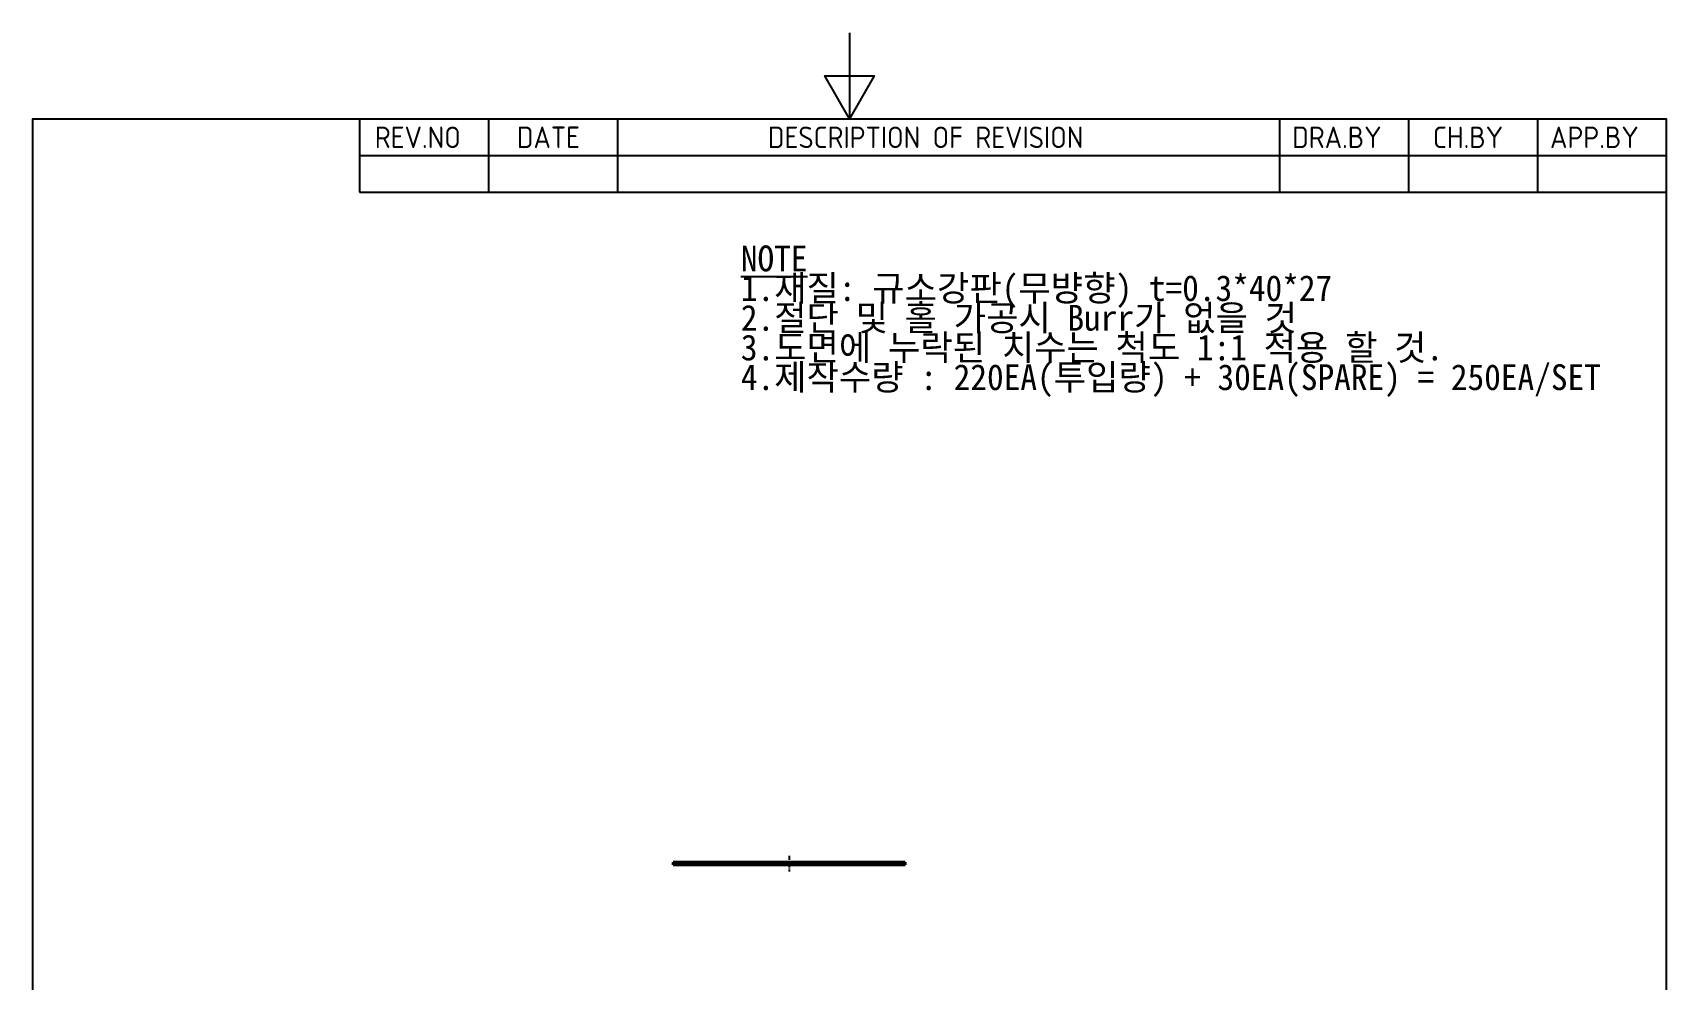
# Model space of a CAD drawing. Header units: millimetres. Extents: x 0 to 210, y 0 to 297.
# Drawn here: x 10 to 200, y 186.8 to 297 of the extents above; entities that cross this region are included whole.
import ezdxf

# ---------------------------------------------------------------- set-up
doc = ezdxf.new("R2010")
doc.units = ezdxf.units.MM
doc.linetypes.add('CHAIN', pattern=[0.7087, 0.4724, -0.0591, 0.1181, -0.0591])
doc.linetypes.add('DASHED', pattern=[0.2067, 0.1654, -0.0413])
doc.layers.get('0').update_dxf_attribs({"color": 3, "lineweight": 25, "true_color": 0x00ff00})
for name, color, linetype, lineweight, true_color in [('가려진 것(ISO)', 2, 'DASHED', 18, 0xffff00), ('가시적인 것(ISO)', 3, 'Continuous', 40, 0x00ff00), ('기호(ISO)', 5, 'Continuous', 25, 0x0000ff), ('중심선(ISO)', 1, 'Continuous', 25, 0xff0000)]:
    doc.layers.add(name, color=color, linetype=linetype, lineweight=lineweight, true_color=true_color)
doc.layers.add('경계(ISO)', color=7, linetype='Continuous', lineweight=25)
doc.styles.add('ISO ProportionalPSTEK', font='isocp.shx')
doc.styles.add('문자 텍스트_PSTEK_POSCO', font='isocp.shx')

# ---------------------------------------------------------------- blocks, each defined once
blk = doc.blocks.new('경계 Default Border')
at = {"layer": '경계(ISO)', "flags": 128}
for points in [[(105, 297.0000076293945), (105, 287.0000076293945), (102.1132469177246, 292.0000076293945), (107.8867530822754, 292.0000076293945), (105, 287.0000076293945)], [(10, 10), (10, 287.0000076293945), (200, 287.0000076293945), (200, 10), (10, 10)]]:
    blk.add_lwpolyline(points, dxfattribs=at)
blk = doc.blocks.new('리비전 내역')
at = {"layer": '기호(ISO)'}
for p, q in [((48.00000000000001, 287.0000076293945), (200, 287.0000076293945)), ((48.00000000000001, 287.0000076293945), (48.00000000000001, 282.7200076293945)), ((63.00000000000001, 287.0000076293945), (63.00000000000001, 282.7200076293945)), ((78, 287.0000076293945), (78, 282.7200076293945)), ((155, 287.0000076293945), (155, 282.7200076293945)), ((170, 287.0000076293945), (170, 282.7200076293945)), ((185, 287.0000076293945), (185, 282.7200076293945)), ((200, 287.0000076293945), (200, 282.7200076293945)), ((48.00000000000001, 282.7200076293945), (200, 282.7200076293945)), ((48.00000000000001, 282.7200076293945), (48.00000000000001, 278.4400076293945)), ((63.00000000000001, 282.7200076293945), (63.00000000000001, 278.4400076293945)), ((78, 282.7200076293945), (78, 278.4400076293945)), ((155, 282.7200076293945), (155, 278.4400076293945)), ((170, 282.7200076293945), (170, 278.4400076293945)), ((185, 282.7200076293945), (185, 278.4400076293945)), ((200, 282.7200076293945), (200, 278.4400076293945)), ((48.00000000000001, 278.4400076293945), (200, 278.4400076293945))]:
    blk.add_line(p, q, dxfattribs=at)
at = {"layer": '기호(ISO)', "color": 2, "true_color": 0xffff00, "char_height": 2.5, "attachment_point": 7, "style": 'ISO ProportionalPSTEK'}
for s, insert in [('REV.NO', (49.7871163682308, 283.5831900503393)), ('DATE', (66.31423177283666, 283.5831900503393)), ('DESCRIPTION OF REVISION', (95.50702043336295, 283.5831900503393)), ('DRA.BY', (156.4757339553203, 283.5831900503393)), ('CH.BY', (172.8642915086116, 283.5831900503393)), ('APP.BY', (186.4777339604403, 283.5831900503393))]:
    blk.add_mtext(s, dxfattribs=dict(at, insert=insert))

msp = doc.modelspace()

# ---------------------------------------------------------------- linework, layer by layer
at = {"layer": '가려진 것(ISO)'}
for p, q in [((92.98239498933353, 200.5399182409263), (92.98239498933353, 200.2399182409263)), ((102.9823949893335, 200.5399182409263), (102.9823949893335, 200.2399182409263))]:
    msp.add_line(p, q, dxfattribs=at)
at = {"layer": '가시적인 것(ISO)'}
for p, q in [((84.4823949893335, 200.5399182409322), (84.4823949893335, 200.2399182409322)), ((111.4823949893335, 200.5399182409322), (84.4823949893335, 200.5399182409322)), ((84.4823949893335, 200.2399182409322), (111.4823949893335, 200.2399182409322)), ((111.4823949893335, 200.5399182409322), (111.4823949893335, 200.2399182409322))]:
    msp.add_line(p, q, dxfattribs=at)
at = {"layer": '중심선(ISO)', "linetype": 'CHAIN'}
msp.add_line((97.98239498933353, 201.2899182409263), (97.98239498933353, 199.4899182409263), dxfattribs=at)

# ---------------------------------------------------------------- block references
msp.add_blockref('경계 Default Border', (0, 0))
at = {"layer": '기호(ISO)'}
msp.add_blockref('리비전 내역', (0, 0), dxfattribs=at)

# ---------------------------------------------------------------- texts
at = {"layer": '기호(ISO)', "color": 2, "true_color": 0xffff00, "insert": (92.36361756479262, 263.4516202387043), "char_height": 3.00000011920929, "width": 109.4257216450021, "attachment_point": 4, "line_spacing_factor": 0.6901843547821045, "style": '문자 텍스트_PSTEK_POSCO'}
msp.add_mtext('{\\fGulimChe|b0|i0;\\H3.0000;\\LNOTE\\P\\l\\fGulimChe|b0|i0;\\H3.0000;1.재질: 규소강판(무뱡향) t=0.3*40*27\\P2.절단 및 홀 가공시 Burr가 없을 것\\P3.도면에 누락된 치수는 척도 1:1 적용 할 것.\\P4.제작수량 : 220EA(투입량) + 30EA(SPARE) = 250EA/SET\\P}', dxfattribs=at)

doc.saveas('drawing.dxf')
